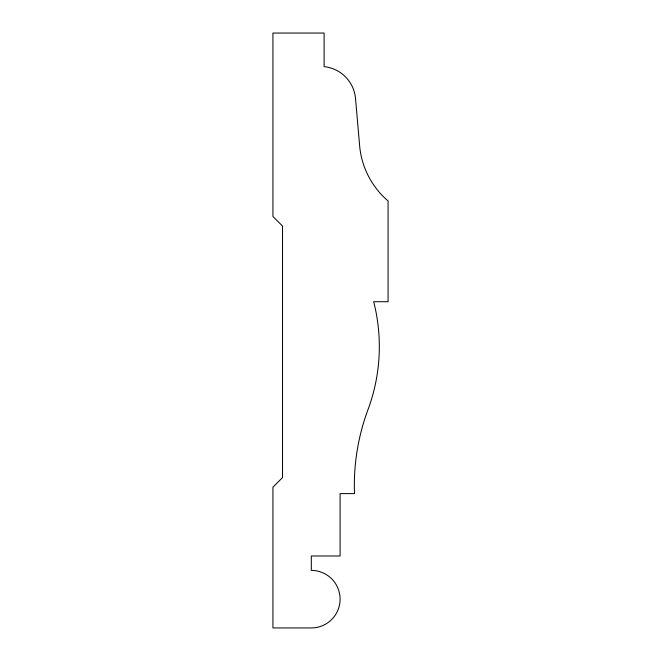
<?xml version="1.0" encoding="UTF-8"?>
<svg xmlns="http://www.w3.org/2000/svg" width="661" height="661" viewBox="0 0 661 661"><rect width="100%" height="100%" fill="white"/><g stroke="black" fill="none" stroke-linecap="round" stroke-linejoin="round"><path stroke-width="0.99" d="M282.528 477.581L272.927 487.174L272.927 627.95L311.306 627.95A28.787 28.787 0 0 0 340.093 599.163A28.787 28.787 0 0 0 311.306 570.377L311.306 555.984L340.093 555.984L340.093 493.618L354.486 493.618A218.039 218.039 0 0 1 368.879 407.259A181.436 181.436 0 0 0 373.68 301.713L388.073 301.713L388.073 200.969A82.435 82.435 0 0 1 359.799 147.568L355.478 97.952A35.165 35.165 0 0 0 324.105 66.637L324.105 33.05L272.927 33.05L272.927 216.453L282.528 226.045L282.528 477.581"/></g></svg>
